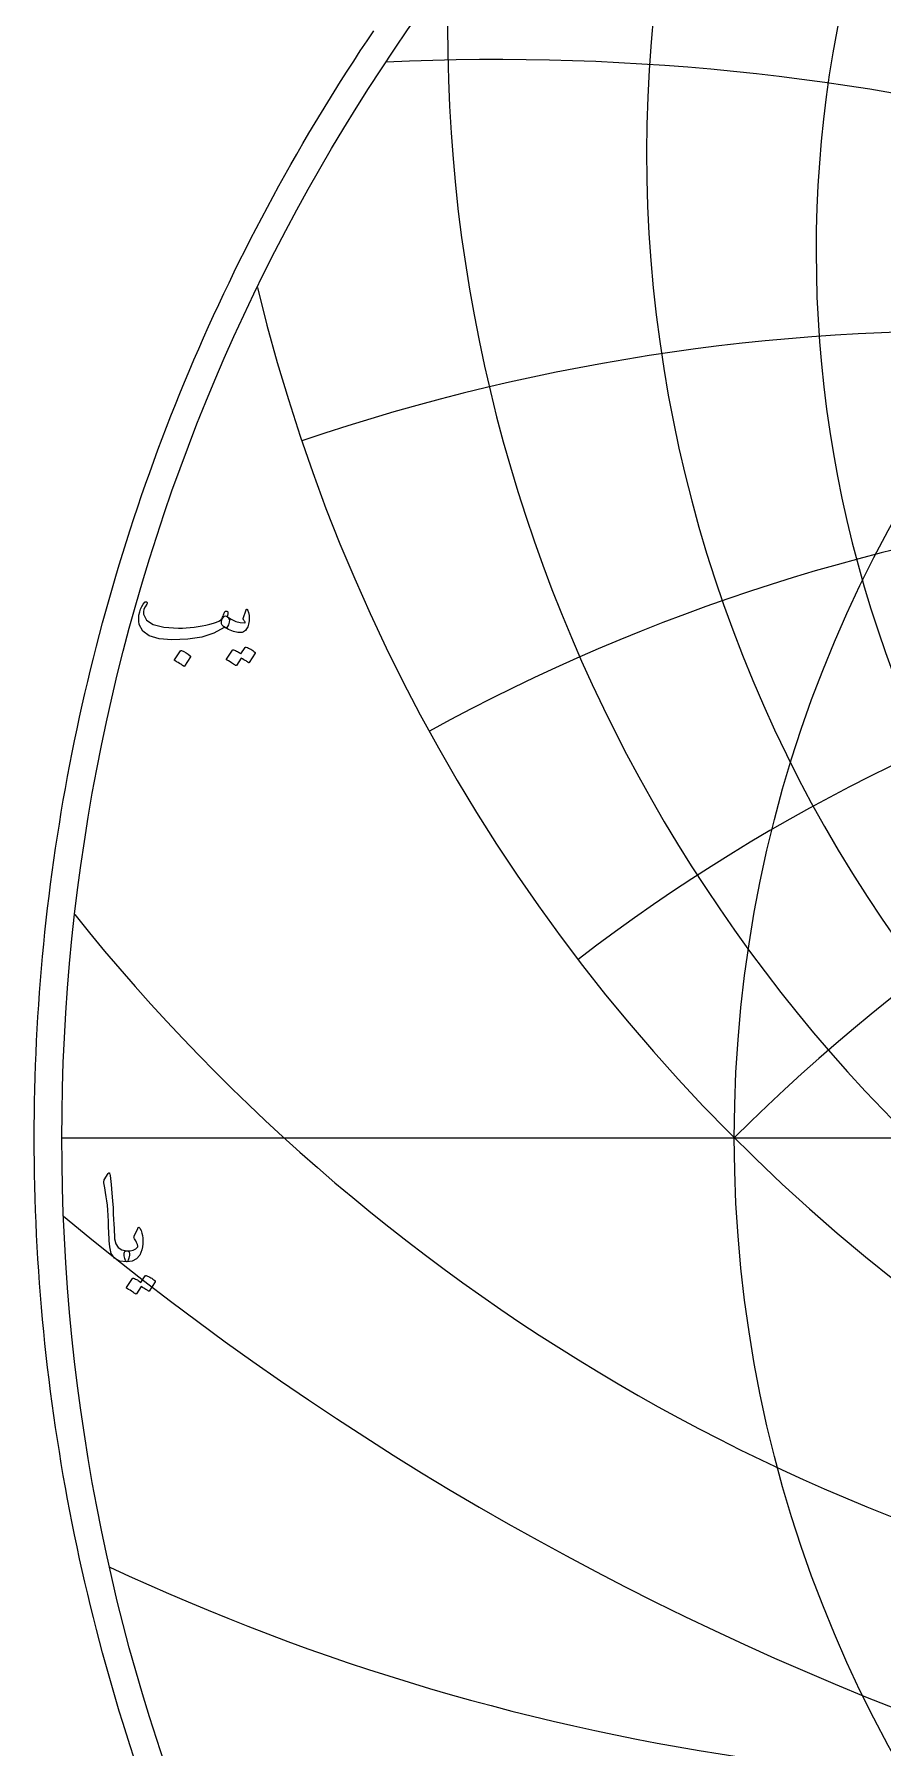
# Model space of a CAD drawing. Header units: millimetres. Extents: x -62 to 62, y -62 to 63.
# Drawn here: x -61.6 to -35.1, y -19 to 34.4 of the extents above; entities that cross this region are included whole.
import ezdxf

# ---------------------------------------------------------------- set-up
doc = ezdxf.new("R2010")
doc.units = ezdxf.units.MM
for name, color, linetype in [('CUT_OUTER', 1, 'Continuous'), ('ENGRAVE', 7, 'Continuous'), ('ENGRAVE_FINE', 8, 'Continuous'), ('TEXT', 5, 'Continuous')]:
    doc.layers.add(name, color=color, linetype=linetype)

msp = doc.modelspace()

# ---------------------------------------------------------------- linework, layer by layer
at = {"layer": 'CUT_OUTER'}
msp.add_lwpolyline([(-58.5028, -19.3267), (-58.6203, -18.9674), (-58.7356, -18.6073), (-58.8486, -18.2466), (-58.9595, -17.8852), (-59.0681, -17.5231), (-59.1745, -17.1603), (-59.2787, -16.7969), (-59.3807, -16.4328), (-59.4804, -16.0682), (-59.5778, -15.7029), (-59.6731, -15.3371), (-59.7661, -14.9706), (-59.8568, -14.6036), (-59.9453, -14.2361), (-60.0315, -13.868), (-60.1154, -13.4994), (-60.1971, -13.1303), (-60.2766, -12.7606), (-60.3537, -12.3906), (-60.4286, -12.02), (-60.5012, -11.649), (-60.5716, -11.2775), (-60.6396, -10.9057), (-60.7054, -10.5334), (-60.7689, -10.1607), (-60.8301, -9.7876), (-60.889, -9.4142), (-60.9456, -9.0404), (-61, -8.6663), (-61.052, -8.2919), (-61.1017, -7.9171), (-61.1491, -7.542), (-61.1943, -7.1667), (-61.2371, -6.7911), (-61.2776, -6.4152), (-61.3158, -6.0391), (-61.3517, -5.6627), (-61.3853, -5.2862), (-61.4166, -4.9094), (-61.4456, -4.5325), (-61.4722, -4.1554), (-61.4966, -3.7781), (-61.5186, -3.4007), (-61.5383, -3.0232), (-61.5557, -2.6455), (-61.5708, -2.2678), (-61.5835, -1.89), (-61.5939, -1.512), (-61.6021, -1.1341), (-61.6079, -0.7561), (-61.6113, -0.378), (-61.6125, 0), (-61.6113, 0.378), (-61.6079, 0.7561), (-61.6021, 1.1341), (-61.5939, 1.512), (-61.5835, 1.89), (-61.5708, 2.2678), (-61.5557, 2.6455), (-61.5383, 3.0232), (-61.5186, 3.4007), (-61.4966, 3.7781), (-61.4722, 4.1554), (-61.4456, 4.5325), (-61.4166, 4.9094), (-61.3853, 5.2862), (-61.3517, 5.6627), (-61.3158, 6.0391), (-61.2776, 6.4152), (-61.2371, 6.7911), (-61.1943, 7.1667), (-61.1491, 7.542), (-61.1017, 7.9171), (-61.052, 8.2919), (-61, 8.6663), (-60.9456, 9.0404), (-60.889, 9.4142), (-60.8301, 9.7876), (-60.7689, 10.1607), (-60.7054, 10.5334), (-60.6396, 10.9057), (-60.5716, 11.2775), (-60.5012, 11.649), (-60.4286, 12.02), (-60.3537, 12.3906), (-60.2766, 12.7606), (-60.1971, 13.1303), (-60.1154, 13.4994), (-60.0315, 13.868), (-59.9453, 14.2361), (-59.8568, 14.6036), (-59.7661, 14.9706), (-59.6731, 15.3371), (-59.5778, 15.7029), (-59.4804, 16.0682), (-59.3807, 16.4328), (-59.2787, 16.7969), (-59.1745, 17.1603), (-59.0681, 17.5231), (-58.9595, 17.8852), (-58.8486, 18.2466), (-58.7356, 18.6073), (-58.6203, 18.9674), (-58.5028, 19.3267), (-58.3831, 19.6853), (-58.2612, 20.0432), (-58.1372, 20.4003), (-58.0109, 20.7566), (-57.8824, 21.1122), (-57.7518, 21.4669), (-57.619, 21.8209), (-57.484, 22.174), (-57.3469, 22.5263), (-57.2076, 22.8778), (-57.0661, 23.2284), (-56.9225, 23.5781), (-56.7768, 23.9269), (-56.6289, 24.2748), (-56.4789, 24.6218), (-56.3267, 24.9679), (-56.1725, 25.3131), (-56.0161, 25.6573), (-55.8576, 26.0005), (-55.697, 26.3427), (-55.5344, 26.684), (-55.3696, 27.0242), (-55.2027, 27.3635), (-55.0338, 27.7017), (-54.8628, 28.0388), (-54.6897, 28.3749), (-54.5146, 28.71), (-54.3374, 29.0439), (-54.1581, 29.3768), (-53.9769, 29.7085), (-53.7936, 30.0392), (-53.6082, 30.3687), (-53.4209, 30.6971), (-53.2315, 31.0243), (-53.0402, 31.3503), (-52.8468, 31.6752), (-52.6515, 31.9988), (-52.4541, 32.3213), (-52.2548, 32.6425), (-52.0535, 32.9625), (-51.8503, 33.2813), (-51.6451, 33.5988), (-51.438, 33.9151), (-51.2289, 34.2301), (-51.0179, 34.5438)], dxfattribs=at)
at = {"layer": 'ENGRAVE'}
msp.add_lwpolyline([(-60.75, 0), (60.75, 0)], dxfattribs=at)
for radius in [60.75, 39.7663]:
    msp.add_circle((0, 0), radius, dxfattribs=at)
for centre, radius, start, end in [((0, 27.6592), 37.2123, 131.54082, 48.45918), ((0, 30.7147), 42.5003, 158.87593, 21.12407), ((0, 34.6261), 48.7145, 177.98716, 2.01284), ((0, 39.7432), 56.2217, 193.58708, 346.41292), ((0, -39.7894), 56.2544, 45.01667, 134.98333), ((0, -39.7894), 56.2544, 45.01667, 134.98333), ((-12.2143, 45.5843), 61.7129, 218.740683, 261.906834), ((-29.2432, 50.6507), 70.725, 244.889976, 279.422897)]:
    msp.add_arc(centre, radius, start, end, dxfattribs=at)
at = {"layer": 'ENGRAVE_FINE'}
for centre, radius, start, end in [((-67.0414, -39.7894), 87.5163, 17.153802, 73.277838), ((-67.0414, -39.7894), 87.5163, 17.153802, 73.277838), ((-47.2031, -39.7894), 73.4349, 21.873002, 92.678933), ((-47.2031, -39.7894), 73.4349, 21.873002, 92.678933), ((-32.4785, -39.7894), 64.957, 26.909615, 108.663414), ((-32.4785, -39.7894), 64.957, 26.909615, 108.663414), ((-20.4749, -39.7894), 59.8647, 32.360678, 118.765767), ((-20.4749, -39.7894), 59.8647, 32.360678, 118.765767), ((-9.9192, -39.7894), 57.1222, 38.34609, 127.43566), ((-9.9192, -39.7894), 57.1222, 38.34609, 127.43566), ((0, 70.5779), 94.9547, 230.263164, 309.736836)]:
    msp.add_arc(centre, radius, start, end, dxfattribs=at)
at = {"layer": 'TEXT'}
for points in [[(-55.5943, 16.2612), (-55.5906, 16.2593), (-55.5871, 16.2574), (-55.5839, 16.2555), (-55.5809, 16.2535), (-55.5779, 16.2514), (-55.5747, 16.2487), (-55.5712, 16.2456), (-55.5675, 16.242), (-55.5366, 16.2056), (-55.5244, 16.1539), (-55.5308, 16.0868), (-55.556, 16.0044), (-55.5792, 15.9544), (-55.6029, 15.923), (-55.6271, 15.9103), (-55.6518, 15.9163), (-55.6642, 15.9223), (-55.6748, 15.9249), (-55.6834, 15.9242), (-55.6901, 15.9201), (-56.0044, 15.7482), (-56.3799, 15.627), (-56.8168, 15.5565), (-57.315, 15.5369), (-57.7179, 15.5714), (-58.022, 15.6634), (-58.2275, 15.8128), (-58.3344, 16.0198), (-58.3509, 16.1175), (-58.3545, 16.2152), (-58.3452, 16.3129), (-58.3229, 16.4107), (-58.2925, 16.4971), (-58.2549, 16.5764), (-58.2101, 16.6485), (-58.1581, 16.7134), (-58.1483, 16.7216), (-58.138, 16.7268), (-58.1272, 16.7292), (-58.1159, 16.7287), (-58.1054, 16.7242), (-58.0968, 16.7182), (-58.0901, 16.7108), (-58.0853, 16.7019), (-58.0831, 16.6933), (-58.0843, 16.6828), (-58.0889, 16.6703), (-58.0968, 16.6559), (-58.1523, 16.5745), (-58.1887, 16.495), (-58.206, 16.4174), (-58.2041, 16.3417), (-58.1131, 16.152), (-57.9013, 16.0159), (-57.5689, 15.9335), (-57.1157, 15.9048), (-56.9913, 15.9067), (-56.8671, 15.9125), (-56.7431, 15.922), (-56.6194, 15.9355), (-56.4967, 15.9527), (-56.3756, 15.9738), (-56.2562, 15.9987), (-56.1385, 16.0274), (-56.0242, 16.06), (-55.9306, 16.0926), (-55.8575, 16.1252), (-55.8051, 16.1577), (-55.7848, 16.175), (-55.7663, 16.1961), (-55.7494, 16.221), (-55.7342, 16.2497), (-55.7199, 16.2818), (-55.7059, 16.3168), (-55.6922, 16.3546), (-55.6786, 16.3953), (-55.6733, 16.4078), (-55.6652, 16.4183), (-55.6542, 16.4269), (-55.6403, 16.4337), (-55.6254, 16.4372), (-55.6116, 16.4365), (-55.5986, 16.4315), (-55.5866, 16.4222), (-55.5771, 16.4092), (-55.5713, 16.3934), (-55.5694, 16.3747), (-55.5713, 16.3532)], [(-55.7093, 15.9546), (-55.751, 15.9941), (-55.7725, 16.0437), (-55.7739, 16.1034), (-55.7553, 16.1731), (-55.7148, 16.2356), (-55.6777, 16.2737), (-55.6439, 16.2873), (-55.6135, 16.2765), (-55.4698, 16.1814), (-55.3261, 16.1146), (-55.1823, 16.0761), (-55.0386, 16.0658), (-55.0336, 16.0667), (-55.03, 16.0696), (-55.0279, 16.0744), (-55.0271, 16.0811), (-55.0307, 16.0938), (-55.0415, 16.1127), (-55.0595, 16.1379), (-55.0846, 16.1692), (-55.0894, 16.1788), (-55.0923, 16.1884), (-55.0932, 16.198), (-55.0923, 16.2076), (-55.0003, 16.472), (-54.996, 16.482), (-54.9907, 16.4892), (-54.9845, 16.4935), (-54.9773, 16.495), (-54.9701, 16.4938), (-54.9639, 16.4902), (-54.9586, 16.4842), (-54.9543, 16.4758), (-54.9256, 16.3898), (-54.9083, 16.3043), (-54.9026, 16.2193), (-54.9083, 16.1347), (-54.927, 16.0296), (-54.9524, 15.9441), (-54.9845, 15.8782), (-55.0233, 15.832), (-55.0528, 15.8066), (-55.0798, 15.7879), (-55.1045, 15.7759), (-55.1268, 15.7707), (-55.2552, 15.7678), (-55.395, 15.7975), (-55.5464, 15.8598), (-55.7093, 15.9546)], [(-57.0467, 15.1958), (-57.0419, 15.2006), (-57.0352, 15.2035), (-57.0266, 15.2045), (-57.0161, 15.2035), (-56.9416, 15.1733), (-56.8714, 15.1364), (-56.8055, 15.0928), (-56.744, 15.0425), (-56.738, 15.0349), (-56.7354, 15.0272), (-56.7361, 15.0196), (-56.7402, 15.0119), (-56.9203, 14.7206), (-56.927, 14.7137), (-56.9356, 14.712), (-56.9461, 14.7156), (-56.9586, 14.7245), (-56.9694, 14.7321), (-56.9864, 14.7436), (-57.0096, 14.759), (-57.0391, 14.7781), (-57.0752, 14.8011), (-57.1186, 14.8279), (-57.1691, 14.8586), (-57.2269, 14.8931), (-57.2345, 14.8988), (-57.2383, 14.9046), (-57.2383, 14.9103), (-57.2345, 14.9161)], [(-55.0271, 15.3031), (-55.0223, 15.3079), (-55.0156, 15.3108), (-55.007, 15.3118), (-54.9965, 15.3108), (-54.9588, 15.2967), (-54.9222, 15.2811), (-54.8869, 15.2641), (-54.8528, 15.2457), (-54.8196, 15.2255), (-54.7871, 15.2035), (-54.7554, 15.1795), (-54.7244, 15.1537), (-54.7184, 15.1458), (-54.7158, 15.1374), (-54.7165, 15.1285), (-54.7206, 15.1192), (-54.9045, 14.8279), (-54.9095, 14.8241), (-54.917, 14.8241), (-54.9268, 14.8279), (-54.939, 14.8356), (-54.9474, 14.8427), (-54.961, 14.8524), (-54.98, 14.8647), (-55.0041, 14.8797), (-55.0338, 14.8975), (-55.0693, 14.9185), (-55.1105, 14.9425), (-55.1574, 14.9697), (-55.3031, 14.7436), (-55.3098, 14.7367), (-55.3184, 14.735), (-55.3289, 14.7386), (-55.3414, 14.7475), (-55.3522, 14.7551), (-55.3692, 14.7666), (-55.3924, 14.782), (-55.4219, 14.8011), (-55.458, 14.8241), (-55.5014, 14.8509), (-55.5519, 14.8816), (-55.6096, 14.9161), (-55.6156, 14.9218), (-55.6183, 14.9276), (-55.6175, 14.9333), (-55.6135, 14.9391), (-55.4257, 15.2188), (-55.4209, 15.2236), (-55.4142, 15.2265), (-55.4056, 15.2275), (-55.395, 15.2265), (-55.3629, 15.2161), (-55.3318, 15.204), (-55.3016, 15.1902), (-55.2724, 15.1748), (-55.2441, 15.1579), (-55.2168, 15.1398), (-55.1905, 15.1205), (-55.1651, 15.1)], [(-59.3041, -1.1124), (-59.2967, -1.1009), (-59.2897, -1.0932), (-59.2833, -1.0894), (-59.2773, -1.0894), (-59.2682, -1.0944), (-59.26, -1.1095), (-59.2529, -1.1347), (-59.2466, -1.1699), (-59.215, -1.4561), (-59.1891, -1.7208), (-59.169, -1.9639), (-59.1547, -2.1854), (-59.1454, -2.3749), (-59.1369, -2.5447), (-59.1291, -2.6949), (-59.1221, -2.8254), (-59.116, -2.9363), (-59.1111, -3.0276), (-59.1073, -3.0992), (-59.1048, -3.1511), (-59.0708, -3.3068), (-58.9956, -3.4213), (-58.8792, -3.4946), (-58.7216, -3.5267), (-58.6778, -3.5382), (-58.6498, -3.565), (-58.6375, -3.6072), (-58.6411, -3.6647), (-58.6591, -3.7552), (-58.6785, -3.8199), (-58.6993, -3.8587), (-58.7216, -3.8716), (-58.9434, -3.8424), (-59.1068, -3.7547), (-59.2117, -3.6086), (-59.2581, -3.4041), (-59.2654, -3.3062), (-59.272, -3.2081), (-59.2779, -3.1098), (-59.283, -3.0113), (-59.2877, -2.9125), (-59.2921, -2.8134), (-59.2963, -2.7141), (-59.3003, -2.6146), (-59.3075, -2.4248), (-59.3175, -2.2539), (-59.3305, -2.1019), (-59.3463, -1.9689), (-59.3649, -1.8411), (-59.3865, -1.7049), (-59.4109, -1.5604), (-59.4382, -1.4075), (-59.4418, -1.3799), (-59.4411, -1.3548), (-59.4361, -1.332), (-59.4267, -1.3117)], [(-58.4917, -3.063), (-58.3844, -2.8254), (-58.3686, -2.7993), (-58.3518, -2.79), (-58.3341, -2.7974), (-58.3154, -2.8216), (-58.2809, -2.894), (-58.2541, -2.9696), (-58.2349, -3.0483), (-58.2234, -3.1301), (-58.2198, -3.2155), (-58.2244, -3.3049), (-58.2371, -3.3984), (-58.2579, -3.496), (-58.3214, -3.6604), (-58.4198, -3.7777), (-58.5532, -3.8481), (-58.7216, -3.8716), (-58.741, -3.8594), (-58.7609, -3.8227), (-58.7812, -3.7617), (-58.8021, -3.6762), (-58.8081, -3.6304), (-58.8069, -3.5928), (-58.7985, -3.5633), (-58.7829, -3.542), (-58.7705, -3.5339), (-58.7561, -3.5286), (-58.7398, -3.5262), (-58.7216, -3.5267), (-58.6155, -3.5233), (-58.5233, -3.5018), (-58.445, -3.462), (-58.3805, -3.4041), (-58.3777, -3.3995), (-58.3767, -3.3935), (-58.3777, -3.3861), (-58.3805, -3.3772), (-58.3956, -3.3231), (-58.4179, -3.268), (-58.4474, -3.212), (-58.484, -3.155), (-58.496, -3.1334), (-58.5013, -3.1109), (-58.4998, -3.0874), (-58.4917, -3.063)], [(-58.1506, -4.3047), (-58.1458, -4.2999), (-58.1391, -4.297), (-58.1305, -4.296), (-58.1199, -4.297), (-58.0822, -4.3111), (-58.0457, -4.3267), (-58.0104, -4.3437), (-57.9762, -4.3621), (-57.9431, -4.3823), (-57.9106, -4.4043), (-57.8789, -4.4282), (-57.8479, -4.4541), (-57.8419, -4.462), (-57.8392, -4.4704), (-57.8399, -4.4793), (-57.844, -4.4886), (-58.028, -4.7799), (-58.033, -4.7837), (-58.0404, -4.7837), (-58.0502, -4.7799), (-58.0625, -4.7722), (-58.0708, -4.7651), (-58.0845, -4.7554), (-58.1034, -4.7431), (-58.1276, -4.7281), (-58.1573, -4.7103), (-58.1928, -4.6893), (-58.234, -4.6652), (-58.2809, -4.6381), (-58.4265, -4.8642), (-58.4332, -4.8711), (-58.4419, -4.8728), (-58.4524, -4.8692), (-58.4648, -4.8603), (-58.4756, -4.8527), (-58.4926, -4.8412), (-58.5159, -4.8258), (-58.5453, -4.8067), (-58.5815, -4.7837), (-58.6248, -4.7569), (-58.6754, -4.7262), (-58.7331, -4.6917), (-58.7391, -4.686), (-58.7417, -4.6802), (-58.741, -4.6745), (-58.7369, -4.6687), (-58.5492, -4.389), (-58.5444, -4.3842), (-58.5377, -4.3813), (-58.529, -4.3803), (-58.5185, -4.3813), (-58.4864, -4.3917), (-58.4553, -4.4038), (-58.4251, -4.4176), (-58.3959, -4.433), (-58.3676, -4.4499), (-58.3403, -4.468), (-58.314, -4.4873), (-58.2886, -4.5078)]]:
    msp.add_lwpolyline(points, close=True, dxfattribs=at)

doc.saveas('drawing.dxf')
